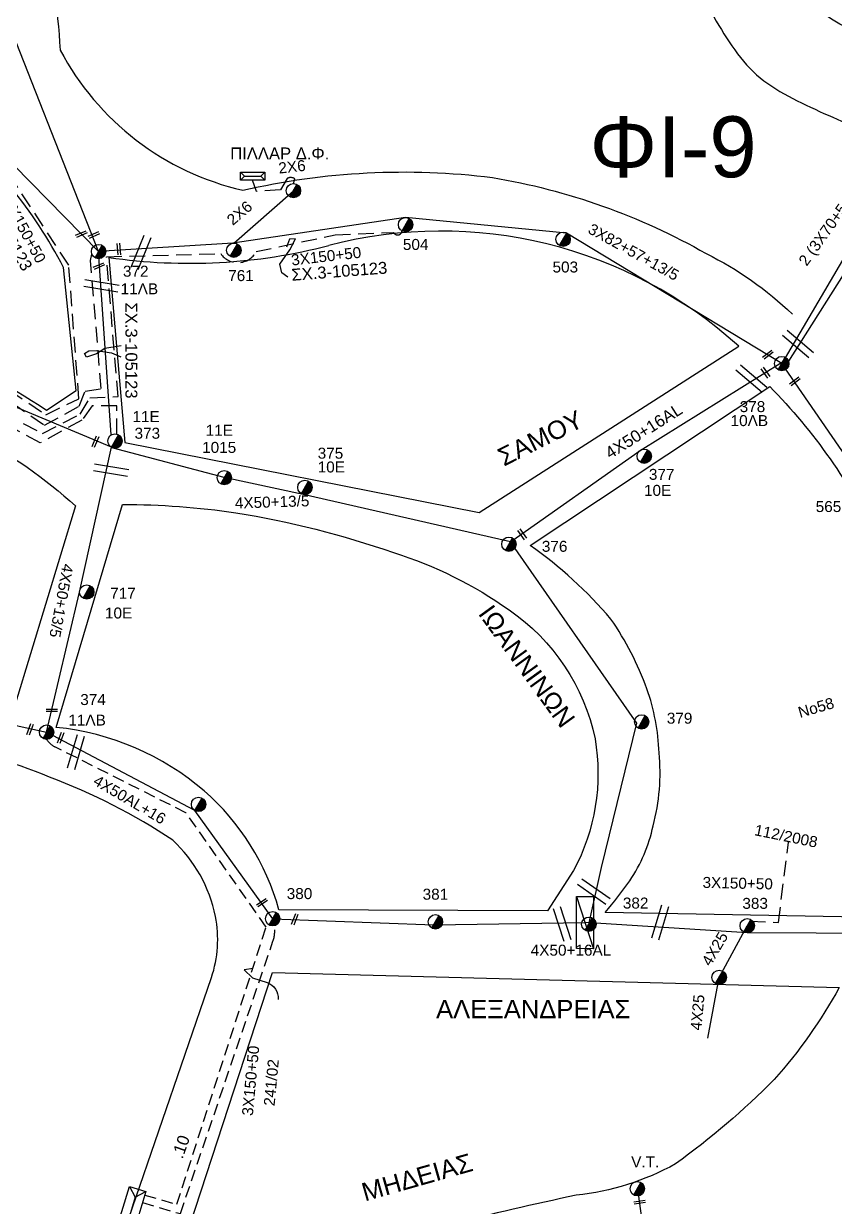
# Model space of a CAD drawing. Header units: millimetres. Extents: x 7453 to 9570, y 777 to 1872.
# Drawn here: x 8117 to 8250.2, y 1544.7 to 1738.9 of the extents above; entities that cross this region are included whole.
import ezdxf

# ---------------------------------------------------------------- set-up
doc = ezdxf.new("R2010")
doc.units = ezdxf.units.MM
doc.linetypes.add('DASHED', pattern=[19.05, 12.7, -6.35])
for name, color, linetype in [('Άγνωστα', 7, 'Continuous'), ('Γυμνά εναέρια ΧΤ (3Φ)   4x50AL', 7, 'Continuous'), ('Γυμνά εναέρια ΧΤ και ΦΟΠ (3Φ)   4x50+16AL', 7, 'Continuous'), ('Επιγραφές - Σχήματα', 7, 'Continuous'), ('Καλώδια ΧΤ   2x6AL', 7, 'DASHED'), ('Καλώδια ΧΤ   3x150+50AL', 7, 'DASHED'), ('Μηχανική τομή', 7, 'Continuous'), ('Στύλος ΦΜ', 7, 'Continuous'), ('Στύλος ΦΜ @ 1', 7, 'Continuous'), ('Συνεστραμμένα ΧΤ   3x70+54.6+25 AL', 7, 'SYN_LINE'), ('Συνεστραμμένα ΧΤ   4x120+25 AL', 7, 'SYN_LINE'), ('Τομή', 7, 'Continuous'), ('Υποσταθμοί', 7, 'Continuous'), ('Υποσταθμός πόλεως', 7, 'Continuous'), ('Υπόβαθρο ΔΕΗ', 7, 'Continuous'), ('Υπόγεια καλώδια Παροχών ΧΤ   .10 -', 7, 'DASHED'), ('Υπόγεια καλώδια Παροχών ΧΤ   4x25', 7, 'DASHED')]:
    doc.layers.add(name, color=color, linetype=linetype)
doc.styles.get("Standard").update_dxf_attribs({"font": 'ARIAL.TTF'})
doc.linetypes.add('SYN_LINE', pattern='A,0.5,-0.0001,["/\\/\\/\\/",Standard,S=0.1,R=0,X=0,Y=-0.05],-0.25', length=0.7501)

# ---------------------------------------------------------------- blocks, each defined once
blk = doc.blocks.new('ΥΠΑΡΧΩΝ ΤΣΙΜΕΝΤΕΝΙΟΣ ΣΤΥΛΟΣ')
at = {"layer": 'Στύλος ΦΜ'}
blk.add_hatch(color=7, dxfattribs=at).paths.add_polyline_path([(-1.29, -2.28, 0.574793), (2.62, 0, 0.268822), (1.3, 2.27)])
at = {"layer": 'Στύλος ΦΜ', "color": 7}
blk.add_line((-1.29, -2.28), (1.3, 2.27), dxfattribs=at)
blk.add_circle((0, 0), 2.62, dxfattribs=at)
at = {"layer": 'Στύλος ΦΜ', "flags": 4}
for tag, p in [('ΑΡΙΘΜΟΣ', (-4.68, 8.05)), ('ΤΥΠΟΣ', (-4.91, 3.03))]:
    blk.add_attdef(tag, p, '', height=4, dxfattribs=at)
blk = doc.blocks.new('ΥΠΟΣΤΑΘΜΟΣ ΠΟΛΕΩΣ')
at = {"layer": 'Υποσταθμός πόλεως', "linetype": 'Continuous', "ltscale": 40}
blk.add_lwpolyline([(-8.57, 2.82), (8.57, 2.82), (8.57, -2.82), (-8.57, -2.82)], close=True, dxfattribs=at)
for points in [[(-5.75, 0), (-8.57, 2.82)], [(5.75, 0), (8.57, 2.82)], [(-8.57, -2.82), (-5.75, 0)], [(-5.75, 0), (5.75, 0)], [(8.57, -2.82), (5.75, 0)]]:
    blk.add_lwpolyline(points, dxfattribs=at)
at = {"layer": 'Υποσταθμός πόλεως', "linetype": 'SYN_LINE', "ltscale": 40, "flags": 1}
for tag, p in [('ΜΕΤΑΣΧΗΜΑΤΙΣΜΟΣ', (10.6, 2.39)), ('ΙΣΧΥΣ', (10.58, -0.41)), ('ΑΡΙΘΜΟΣ', (10.7, -3.13))]:
    blk.add_attdef(tag, p, '', height=1.8, dxfattribs=at)
blk = doc.blocks.new('ΠΡΟΒΛΕΠΟΜΕΝΟΣ ΥΠΟΣΤΑΘΜΟΣ ΣΕ ΚΛΕΙΣΤΟ ΧΩΡΟ')
at = {"layer": 'Υποσταθμοί', "ltscale": 40}
blk.add_line((-9.52, -3.13), (9.52, 3.13), dxfattribs=at)
blk.add_lwpolyline([(-9.52, -3.13), (-9.52, 3.13), (9.52, 3.13), (9.52, -3.13)], close=True, dxfattribs=at)
at = {"layer": 'Υποσταθμοί', "linetype": 'SYN_LINE', "ltscale": 40, "flags": 1}
for tag, p in [('ΜΕΤΑΣΧΗΜΑΤΙΣΜΟΣ', (11.6, 2.32)), ('ΙΣΧΥΣ', (11.57, -0.79)), ('ΑΡΙΘΜΟΣ', (11.71, -3.81))]:
    blk.add_attdef(tag, p, '', height=2, dxfattribs=at)
blk = doc.blocks.new('ΜΗΧΑΝΙΚΗ ΤΟΜΗ')
at = {"layer": 'Μηχανική τομή', "ltscale": 40}
for p, q in [((-1.89, 0.78), (1.89, 0.78)), ((1.89, 0), (-1.89, 0))]:
    blk.add_line(p, q, dxfattribs=at)
blk = doc.blocks.new('ΤΟΜΗ')
at = {"layer": 'Τομή', "ltscale": 40}
for p, q in [((-5.68, 0), (5.68, 0)), ((5.68, -2.33), (-5.68, -2.33))]:
    blk.add_line(p, q, dxfattribs=at)

msp = doc.modelspace()

# ---------------------------------------------------------------- linework, layer by layer
at = {"layer": 'Άγνωστα', "color": 27}
msp.add_lwpolyline([(8008.5, 1723.35), (8023.12, 1732.35), (8045.36, 1737.81), (8066.78, 1738.43), (8090.33, 1733.37), (8112.56, 1718.55), (8129.3, 1701.56)], dxfattribs=at)
at = {"layer": 'Άγνωστα', "color": 2}
for points in [[(8241.4, 1683.18), (8206.1, 1704.59), (8179.67, 1707.15), (8151.31, 1702.94), (8129.3, 1701.56)], [(8258.36, 1590.84), (8266.9, 1621.25), (8264.68, 1642.21), (8256.25, 1661.72), (8241.4, 1683.18)]]:
    msp.add_lwpolyline(points, dxfattribs=at)
at = {"layer": 'Άγνωστα', "color": 2, "linetype": 'SYN_LINE', "ltscale": 20}
msp.add_lwpolyline([(8217.7, 1547.79), (8220.5, 1527.25)], dxfattribs=at)
at = {"layer": 'Γυμνά εναέρια ΧΤ (3Φ)   4x50AL', "color": 62}
for points in [[(8131.39, 1671.48), (8129.3, 1701.56)], [(8131.41, 1669.44), (8099.21, 1682.93), (8070.65, 1686.5), (8049.59, 1684.83), (8026.1, 1679.48)]]:
    msp.add_lwpolyline(points, dxfattribs=at)
at = {"layer": 'Γυμνά εναέρια ΧΤ (3Φ)   4x50AL', "color": 85}
msp.add_lwpolyline([(8120.77, 1622.7), (8126.18, 1645.69), (8131.41, 1669.44)], dxfattribs=at)
at = {"layer": 'Γυμνά εναέρια ΧΤ (3Φ)   4x50AL', "color": 6}
msp.add_lwpolyline([(8209.79, 1591.42), (8211.83, 1600.49), (8217.61, 1624.16), (8196.89, 1653.91), (8162.89, 1661.72), (8149.93, 1664.46), (8131.68, 1669.32)], dxfattribs=at)
at = {"layer": 'Γυμνά εναέρια ΧΤ και ΦΟΠ (3Φ)   4x50+16AL', "color": 30}
msp.add_lwpolyline([(8129.3, 1701.56), (8111.9, 1745.72), (8100.4, 1783.19), (8081.95, 1804.32), (8060.59, 1824.42), (8038.46, 1826.51)], dxfattribs=at)
at = {"layer": 'Γυμνά εναέρια ΧΤ και ΦΟΠ (3Φ)   4x50+16AL', "color": 85}
for points in [[(8196.89, 1653.91), (8218.14, 1668.94), (8241.54, 1683.44)], [(8050.1, 1625.45), (8072.01, 1627.43), (8092.07, 1628.99), (8120.77, 1622.7)]]:
    msp.add_lwpolyline(points, dxfattribs=at)
at = {"layer": 'Γυμνά εναέρια ΧΤ και ΦΟΠ (3Φ)   4x50+16AL', "color": 27, "ltscale": 0.15}
msp.add_lwpolyline([(8158.16, 1590.95, 0.052461), (8157.88, 1592.09), (8145.12, 1609.82), (8120.77, 1622.69)], format="xyb", dxfattribs=at)
at = {"layer": 'Γυμνά εναέρια ΧΤ και ΦΟΠ (3Φ)   4x50+16AL', "color": 27}
msp.add_lwpolyline([(8157.88, 1592.09), (8184.3, 1591.1), (8209.11, 1591.46)], dxfattribs=at)
at = {"layer": 'Γυμνά εναέρια ΧΤ και ΦΟΠ (3Φ)   4x50+16AL', "color": 1}
msp.add_lwpolyline([(8282.63, 1585.89), (8258.36, 1589.66), (8235.72, 1589.75), (8209.11, 1591.46)], dxfattribs=at)
at = {"layer": 'Επιγραφές - Σχήματα', "ltscale": 20}
for points in [[(8160.36, 1697.34), (8159.36, 1698.09), (8159.03, 1699.51), (8160.69, 1701.84), (8161.61, 1703.67), (8160.61, 1703.59), (8160.11, 1702.26)], [(8133.03, 1686.06), (8130.35, 1685.66), (8128.96, 1684.78), (8127.33, 1684.2), (8126.98, 1684.84), (8127.68, 1685.25), (8128.9, 1685.31), (8131.4, 1684.96), (8132.97, 1684.26)]]:
    msp.add_lwpolyline(points, dxfattribs=at)
at = {"layer": 'Επιγραφές - Σχήματα'}
msp.add_lwpolyline([(8154.69, 1583.91), (8153.16, 1583.73), (8154.57, 1582.39), (8156.96, 1581.61, -0.352752), (8158.74, 1578.85, 0.251824)], format="xyb", dxfattribs=at)
at = {"layer": 'Καλώδια ΧΤ   2x6AL', "color": 7, "linetype": 'DASHED', "ltscale": 0.2}
msp.add_lwpolyline([(8161.27, 1712.72), (8161.51, 1713.49, 0.268593), (8160.23, 1713.55), (8159.13, 1711.67), (8155.22, 1711.41), (8154.56, 1713.29)], format="xyb", dxfattribs=at)
at = {"layer": 'Καλώδια ΧΤ   2x6AL', "color": 7, "linetype": 'SYN_LINE', "ltscale": 15}
msp.add_lwpolyline([(8151.49, 1702.95), (8161.27, 1711.54)], dxfattribs=at)
at = {"layer": 'Καλώδια ΧΤ   3x150+50AL', "color": 27, "ltscale": 0.2}
msp.add_lwpolyline([(8063.07, 1693.41), (8063.22, 1687.67), (8068.31, 1687.48, -0.595168), (8074.12, 1687.6), (8095.02, 1685.83, -0.525898), (8103.23, 1683.9), (8111.51, 1680.93), (8120.67, 1674.78), (8126.08, 1677.41), (8124.4, 1699.34), (8113.62, 1715.73, -1.12348), (8111.98, 1717.53, 37.89907)], format="xyb", dxfattribs=at)
at = {"layer": 'Καλώδια ΧΤ   3x150+50AL', "color": 2, "ltscale": 0.2}
msp.add_lwpolyline([(8093.12, 1682.57), (8106.81, 1678.66), (8120.11, 1671.7), (8126.28, 1674.89), (8127.86, 1677.53), (8132.5, 1677.79), (8130.59, 1700.71), (8149.34, 1701.21, 0.564841), (8155.15, 1701.54), (8168.11, 1704.3), (8177.71, 1704.7, 0.778075), (8179.09, 1704.95)], format="xyb", dxfattribs=at)
at = {"layer": 'Καλώδια ΧΤ   3x150+50AL', "color": 30, "ltscale": 0.2}
msp.add_lwpolyline([(8061.32, 1693.34), (8061.76, 1685.24), (8070.36, 1685.01), (8073.15, 1686.71), (8095.47, 1684.61, -0.570257), (8102.43, 1682.71), (8111.9, 1678.92), (8120.43, 1673.06), (8126.1, 1676.17), (8127.12, 1678.66), (8129.74, 1679.06), (8127.97, 1700.07), (8128.2, 1701.12)], format="xyb", dxfattribs=at)
at = {"layer": 'Καλώδια ΧΤ   3x150+50AL', "color": 6, "ltscale": 0.2}
msp.add_lwpolyline([(8132.29, 1671.6), (8132.29, 1676.22), (8128.24, 1676.25), (8126.57, 1673.88), (8119.71, 1670.16), (8106.96, 1677.11), (8095.52, 1680.59), (8072.77, 1683.17), (8070.48, 1681.95), (8059.39, 1682.48), (8058.97, 1693.24)], dxfattribs=at)
at = {"layer": 'Καλώδια ΧΤ   3x150+50AL', "color": 85, "ltscale": 0.15}
msp.add_lwpolyline([(8136.87, 1546.74), (8142.16, 1545.24), (8156.8, 1590.73), (8143.63, 1609.48), (8122.13, 1620.3, -0.132317), (8120.77, 1621.52, -1.022141)], format="xyb", dxfattribs=at)
at = {"layer": 'Καλώδια ΧΤ   3x150+50AL', "color": 1, "ltscale": 0.2}
msp.add_lwpolyline([(8236.16, 1591.68), (8240.85, 1591.49), (8242.49, 1604.66)], dxfattribs=at)
at = {"layer": 'Συνεστραμμένα ΧΤ   3x70+54.6+25 AL', "color": 27, "ltscale": 20}
msp.add_lwpolyline([(8256.03, 1752.79, 0.907949), (8261.14, 1750.18), (8275.15, 1740.69), (8241.39, 1683.18)], format="xyb", dxfattribs=at)
at = {"layer": 'Συνεστραμμένα ΧΤ   3x70+54.6+25 AL', "color": 5, "ltscale": 20}
msp.add_lwpolyline([(8261.48, 1751.4), (8276.12, 1741.36), (8266.03, 1720.68), (8242.5, 1683.59)], dxfattribs=at)
at = {"layer": 'Συνεστραμμένα ΧΤ   4x120+25 AL', "color": 1, "ltscale": 12}
msp.add_lwpolyline([(8229.28, 1572.48), (8231.12, 1582.46), (8235.73, 1590.92)], dxfattribs=at)
at = {"layer": 'Υπόβαθρο ΔΕΗ'}
msp.add_line((8130.99, 1700.6), (8133.61, 1670.22), dxfattribs=at)
for points in [[(8058.57, 1831.33, -0.072149), (8086.12, 1811.69, -0.094892), (8113.56, 1774.55, -0.086519), (8122.99, 1734.62, 0.217618), (8152.97, 1711.61, -0.088105), (8193.92, 1713.7, -0.08836), (8228.99, 1701.22, -0.076803), (8243.13, 1691.3, 1.455419)], [(8017.08, 1725.95), (8034.28, 1684.24, -0.085442), (8077.12, 1688.42, -0.159816), (8120.74, 1675.51), (8125.6, 1678.75), (8123.56, 1698.93, 0.099243), (8103.84, 1723.38, 0.13473), (8054.13, 1735.41, 0.104945), (8017.08, 1725.95, 5.010641)], [(8125.52, 1659.81), (8115.68, 1627.48, 0.036757), (8092.32, 1631.68, 0.003092), (8071.62, 1629.96), (8058.55, 1628.09), (8037.96, 1674.7), (8047.12, 1677.17), (8062.32, 1678.4), (8076.2, 1678.03), (8094.53, 1676.51, -0.038755), (8108.86, 1671.37, -0.0679), (8125.52, 1659.81, -0.522488)], [(8200.1, 1653.35), (8239.42, 1679.42, -0.040369), (8249.32, 1667.53, -0.036465), (8257.17, 1654.27, -0.067381), (8262.14, 1641, -0.045948), (8264.48, 1626.06, -0.028312), (8263.76, 1613.37, -0.094341), (8257.14, 1592.29), (8212.43, 1593.12, 0.024174), (8216.45, 1598.32, 0.098415), (8220.28, 1607.33, 0.091251), (8221.26, 1619.32, 0.075096), (8219.28, 1629.8, 0.062507), (8213.37, 1641.25, 0.062359), (8200.1, 1653.35, 0.192512)], [(8122.36, 1623.49), (8133.23, 1660.05, -0.037669), (8151.84, 1658.69, -0.044075), (8177.71, 1652.16, -0.077888), (8196.67, 1642.75, -0.192765), (8210.76, 1621.61, -0.166737), (8207.24, 1600.01), (8202.96, 1593.4), (8158.9, 1593.55, 0.146056), (8146.64, 1613.06, 0.152447), (8122.36, 1623.49, 1.399746)], [(8061.49, 1510.86), (8080.12, 1516.47), (8130.56, 1532.15), (8130.56, 1532.15), (8130.56, 1532.15), (8147.81, 1582.45, 0.13299), (8148.47, 1592.47, 0.157414), (8141.47, 1604.96, 0.058902), (8121.23, 1615.32, 0.070289), (8102.09, 1620.47, 0.107292), (8082.46, 1619.96, 0.046983), (8060.05, 1617.64, 0.209762), (8038.48, 1604.13, 0.153675), (8031.01, 1581.61, 0.12757), (8037.34, 1558.3, 0.016421), (8049.74, 1535.13, -0.021594), (8061.49, 1510.86, -200.148152)], [(8146.12, 1531.95), (8143.39, 1539.08), (8157.81, 1583.27), (8250.81, 1580.78, -0.054303), (8240.17, 1565.7, -0.040621), (8223.97, 1551.86, -0.099481), (8207.67, 1546.72, 0.009682), (8186.99, 1541.92), (8146.12, 1531.95)]]:
    msp.add_lwpolyline(points, format="xyb", dxfattribs=at)
msp.add_lwpolyline([(8133.61, 1670.22), (8191.77, 1658.73), (8234.35, 1686.02)], dxfattribs=at)
for centre, radius, start, end in [((8185.48, 1632.31), 72.61, 47.6975, 104.6618), ((8144.23, 1790.36), 90.73, 261.611, 284.5999)]:
    msp.add_arc(centre, radius, start, end, dxfattribs=at)
for points in [[(8271.62, 1733.43), (8267.04, 1735.08), (8258.85, 1735.95), (8250.92, 1738.88), (8235.3, 1752.67), (8229.74, 1758.82), (8222.87, 1770.14), (8216.97, 1777.3), (8206.68, 1783.47), (8194.35, 1790.72), (8185.68, 1800.48), (8176.37, 1810.13), (8148.77, 1828.02), (8133.02, 1836.85), (8118.14, 1845.78), (8109.5, 1853.55)], [(8083.45, 1852.5), (8092, 1844.44), (8100.35, 1839.35), (8110.53, 1831.29), (8123.78, 1817.95), (8147.71, 1805.54), (8167.4, 1793.35), (8176.55, 1789.3), (8183.17, 1784.11), (8188.74, 1782.77), (8187.5, 1778.07), (8190.18, 1775.67), (8197.96, 1773.84), (8197.73, 1772.31), (8204.49, 1764.28), (8204.54, 1763.33), (8214.89, 1754.92), (8224.18, 1748.41), (8229.38, 1741.43), (8236.7, 1731.08), (8247.6, 1724.56), (8259.23, 1720.88), (8268.31, 1722.12)]]:
    msp.add_spline(points, degree=3, dxfattribs=at)
at = {"layer": 'Υπόγεια καλώδια Παροχών ΧΤ   .10 -', "color": 27, "ltscale": 0.15}
msp.add_lwpolyline([(8136.5, 1545.51), (8142.72, 1543.7), (8157.91, 1588.38, 0.116459), (8158.16, 1590.95, 0.116459)], format="xyb", dxfattribs=at)

# ---------------------------------------------------------------- block references
at = {"layer": 'Μηχανική τομή'}
for p, xscale, yscale, zscale, rotation in [((8126.4, 1704.6), 0.4999999999997131, 0.4999999999997131, 0.4999999999997131, 203.756178836692), ((8128.45, 1704.44), 0.4999999999997131, 0.4999999999997131, 0.4999999999997131, 203.756178836692), ((8132.83, 1701.97), 0.4999999999997489, 0.4999999999997489, 0.4999999999997489, 95.61775758284524), ((8129.27, 1699.35), 0.4999999999997131, 0.4999999999997131, 0.4999999999997131, 203.756178836692), ((8239, 1684.79), 0.4999999999998206, 0.4999999999998206, 0.4999999999998206, 217.0049728267296), ((8238.87, 1681.8), 0.4999999999997748, 0.4999999999997748, 0.4999999999997748, 125.8583825376146), ((8243.44, 1680.42), 0.4999999999998549, 0.4999999999998549, 0.4999999999998549, 217.0049728267347), ((8128.95, 1670.29), 0.4999999999997387, 0.4999999999997387, 0.4999999999997387, 67.30403793064208), ((8198.97, 1655.27), 0.4999999999997748, 0.4999999999997748, 0.4999999999997748, 125.8583825376146), ((8121.63, 1626.08), 0.4999999999997212, 0.4999999999997212, 0.4999999999997212, 0.970298519711858), ((8118.23, 1623.08), 0.4999999999997221, 0.4999999999997221, 0.4999999999997221, 69.15980568804567), ((8123.27, 1621.7), 0.4999999999997221, 0.4999999999997221, 0.4999999999997221, 69.15980568804567), ((8156.2, 1594.54), 0.499999999999708, 0.499999999999708, 0.499999999999708, 33.14402097718674), ((8161.67, 1591.92), 0.4999999999997221, 0.4999999999997221, 0.4999999999997221, 69.15980568804567), ((8218.04, 1545.78), 0.4999999999997565, 0.4999999999997565, 0.4999999999997565, 189.2976279951109)]:
    msp.add_blockref('ΜΗΧΑΝΙΚΗ ΤΟΜΗ', p, dxfattribs=dict(at, xscale=xscale, yscale=yscale, zscale=zscale, rotation=rotation))
at = {"layer": 'Στύλος ΦΜ @ 1', "ltscale": 40, "xscale": 0.4499999999998181, "yscale": 0.4499999999998181, "zscale": 0.4499999999998181}
for p in [(8161.27, 1711.54), (8145.7, 1610.85), (8231.12, 1582.46)]:
    msp.add_blockref('ΥΠΑΡΧΩΝ ΤΣΙΜΕΝΤΕΝΙΟΣ ΣΤΥΛΟΣ', p, dxfattribs=at)
at = {"layer": 'Στύλος ΦΜ @ 1', "ltscale": 40}
ref = msp.add_blockref('ΥΠΑΡΧΩΝ ΤΣΙΜΕΝΤΕΝΙΟΣ ΣΤΥΛΟΣ', (8179.67, 1705.97), dxfattribs=dict(at, xscale=0.4499999999998181, yscale=0.4499999999998181, zscale=0.4499999999998181))
ref.add_attrib('ΑΡΙΘΜΟΣ', '504', (8179.23, 1701.82), dxfattribs={"layer": 'Στύλος ΦΜ', "height": 1.8, "flags": 4})
ref = msp.add_blockref('ΥΠΑΡΧΩΝ ΤΣΙΜΕΝΤΕΝΙΟΣ ΣΤΥΛΟΣ', (8205.52, 1703.57), dxfattribs=dict(at, xscale=0.4499999999998181, yscale=0.4499999999998181, zscale=0.4499999999998181))
ref.add_attrib('ΑΡΙΘΜΟΣ', '503', (8203.78, 1698.12), dxfattribs={"layer": 'Στύλος ΦΜ', "height": 1.8, "flags": 4})
ref = msp.add_blockref('ΥΠΑΡΧΩΝ ΤΣΙΜΕΝΤΕΝΙΟΣ ΣΤΥΛΟΣ', (8129.3, 1701.56), dxfattribs=dict(at, xscale=0.4499999999998181, yscale=0.4499999999998181, zscale=0.4499999999998181))
ref.add_attrib('ΤΥΠΟΣ', '11ΛΒ', (8132.92, 1694.54), dxfattribs={"layer": 'Στύλος ΦΜ', "height": 1.8, "flags": 4})
ref.add_attrib('ΑΡΙΘΜΟΣ', '372', (8133.3, 1697.43), dxfattribs={"layer": 'Στύλος ΦΜ', "height": 1.8, "flags": 4})
ref = msp.add_blockref('ΥΠΑΡΧΩΝ ΤΣΙΜΕΝΤΕΝΙΟΣ ΣΤΥΛΟΣ', (8151.49, 1701.77), dxfattribs=dict(at, xscale=0.4499999999998181, yscale=0.4499999999998181, zscale=0.4499999999998181))
ref.add_attrib('ΑΡΙΘΜΟΣ', '761', (8150.57, 1696.71), dxfattribs={"layer": 'Στύλος ΦΜ', "height": 1.8, "flags": 4})
ref = msp.add_blockref('ΥΠΑΡΧΩΝ ΤΣΙΜΕΝΤΕΝΙΟΣ ΣΤΥΛΟΣ', (8241.39, 1683.18), dxfattribs=dict(at, xscale=0.4499999999998181, yscale=0.4499999999998181, zscale=0.4499999999998181))
ref.add_attrib('ΤΥΠΟΣ', '10ΛΒ', (8233, 1672.92), dxfattribs={"layer": 'Στύλος ΦΜ', "height": 1.8, "flags": 4})
ref.add_attrib('ΑΡΙΘΜΟΣ', '378', (8234.49, 1675.21), dxfattribs={"layer": 'Στύλος ΦΜ', "height": 1.8, "flags": 4})
ref = msp.add_blockref('ΥΠΑΡΧΩΝ ΤΣΙΜΕΝΤΕΝΙΟΣ ΣΤΥΛΟΣ', (8131.99, 1670.46), dxfattribs=dict(at, xscale=0.4499999999998181, yscale=0.4499999999998181, zscale=0.4499999999998181))
ref.add_attrib('ΤΥΠΟΣ', '11Ε', (8134.86, 1673.58), dxfattribs={"layer": 'Στύλος ΦΜ', "height": 1.8, "flags": 4})
ref.add_attrib('ΑΡΙΘΜΟΣ', '373', (8135.2, 1670.84), dxfattribs={"layer": 'Στύλος ΦΜ', "height": 1.8, "flags": 4})
ref = msp.add_blockref('ΥΠΑΡΧΩΝ ΤΣΙΜΕΝΤΕΝΙΟΣ ΣΤΥΛΟΣ', (8149.93, 1664.46), dxfattribs=dict(at, xscale=0.4499999999998181, yscale=0.4499999999998181, zscale=0.4499999999998181))
ref.add_attrib('ΤΥΠΟΣ', '11Ε', (8146.87, 1671.33), dxfattribs={"layer": 'Στύλος ΦΜ', "height": 1.8, "flags": 4})
ref.add_attrib('ΑΡΙΘΜΟΣ', '1015', (8146.29, 1668.52), dxfattribs={"layer": 'Στύλος ΦΜ', "height": 1.8, "flags": 4})
ref = msp.add_blockref('ΥΠΑΡΧΩΝ ΤΣΙΜΕΝΤΕΝΙΟΣ ΣΤΥΛΟΣ', (8163.15, 1662.86), dxfattribs=dict(at, xscale=0.4499999999998181, yscale=0.4499999999998181, zscale=0.4499999999998181))
ref.add_attrib('ΤΥΠΟΣ', '10Ε', (8165.25, 1665.31), dxfattribs={"layer": 'Στύλος ΦΜ', "height": 1.8, "flags": 4})
ref.add_attrib('ΑΡΙΘΜΟΣ', '375', (8165.25, 1667.57), dxfattribs={"layer": 'Στύλος ΦΜ', "height": 1.8, "flags": 4})
ref = msp.add_blockref('ΥΠΑΡΧΩΝ ΤΣΙΜΕΝΤΕΝΙΟΣ ΣΤΥΛΟΣ', (8218.82, 1667.98), dxfattribs=dict(at, xscale=0.4499999999998181, yscale=0.4499999999998181, zscale=0.4499999999998181))
ref.add_attrib('ΤΥΠΟΣ', '10Ε', (8218.79, 1661.47), dxfattribs={"layer": 'Στύλος ΦΜ', "height": 1.8, "flags": 4})
ref.add_attrib('ΑΡΙΘΜΟΣ', '377', (8219.59, 1664.1), dxfattribs={"layer": 'Στύλος ΦΜ', "height": 1.8, "flags": 4})
ref = msp.add_blockref('ΥΠΑΡΧΩΝ ΤΣΙΜΕΝΤΕΝΙΟΣ ΣΤΥΛΟΣ', (8255.17, 1661.25), dxfattribs=dict(at, xscale=0.4499999999998181, yscale=0.4499999999998181, zscale=0.4499999999998181))
ref.add_attrib('ΑΡΙΘΜΟΣ', '565', (8246.96, 1658.82), dxfattribs={"layer": 'Στύλος ΦΜ', "height": 1.8, "flags": 4})
ref = msp.add_blockref('ΥΠΑΡΧΩΝ ΤΣΙΜΕΝΤΕΝΙΟΣ ΣΤΥΛΟΣ', (8196.62, 1653.54), dxfattribs=dict(at, xscale=0.4499999999998181, yscale=0.4499999999998181, zscale=0.4499999999998181))
ref.add_attrib('ΑΡΙΘΜΟΣ', '376', (8202.03, 1652.29), dxfattribs={"layer": 'Στύλος ΦΜ', "height": 1.8, "flags": 4})
ref = msp.add_blockref('ΥΠΑΡΧΩΝ ΤΣΙΜΕΝΤΕΝΙΟΣ ΣΤΥΛΟΣ', (8127.36, 1645.69), dxfattribs=dict(at, xscale=0.4499999999998181, yscale=0.4499999999998181, zscale=0.4499999999998181))
ref.add_attrib('ΤΥΠΟΣ', '10Ε', (8130.35, 1641.35), dxfattribs={"layer": 'Στύλος ΦΜ', "height": 1.8, "flags": 4})
ref.add_attrib('ΑΡΙΘΜΟΣ', '717', (8131.2, 1644.59), dxfattribs={"layer": 'Στύλος ΦΜ', "height": 1.8, "flags": 4})
ref = msp.add_blockref('ΥΠΑΡΧΩΝ ΤΣΙΜΕΝΤΕΝΙΟΣ ΣΤΥΛΟΣ', (8120.77, 1622.7), dxfattribs=dict(at, xscale=0.4499999999998181, yscale=0.4499999999998181, zscale=0.4499999999998181))
ref.add_attrib('ΤΥΠΟΣ', '11ΛΒ', (8124.34, 1623.78), dxfattribs={"layer": 'Στύλος ΦΜ', "height": 1.8, "flags": 4})
ref.add_attrib('ΑΡΙΘΜΟΣ', '374', (8126.29, 1627.15), dxfattribs={"layer": 'Στύλος ΦΜ', "height": 1.8, "flags": 4})
ref = msp.add_blockref('ΥΠΑΡΧΩΝ ΤΣΙΜΕΝΤΕΝΙΟΣ ΣΤΥΛΟΣ', (8218.4, 1624.39), dxfattribs=dict(at, xscale=0.4499999999998181, yscale=0.4499999999998181, zscale=0.4499999999998181))
ref.add_attrib('ΑΡΙΘΜΟΣ', '379', (8222.53, 1624.09), dxfattribs={"layer": 'Στύλος ΦΜ', "height": 1.8, "flags": 4})
ref = msp.add_blockref('ΥΠΑΡΧΩΝ ΤΣΙΜΕΝΤΕΝΙΟΣ ΣΤΥΛΟΣ', (8157.87, 1592.09), dxfattribs=dict(at, xscale=0.4499999999998181, yscale=0.4499999999998181, zscale=0.4499999999998181))
ref.add_attrib('ΑΡΙΘΜΟΣ', '380', (8160.17, 1595.31), dxfattribs={"layer": 'Στύλος ΦΜ', "height": 1.8, "flags": 4})
ref = msp.add_blockref('ΥΠΑΡΧΩΝ ΤΣΙΜΕΝΤΕΝΙΟΣ ΣΤΥΛΟΣ', (8184.57, 1591.58), dxfattribs=dict(at, xscale=0.4499999999998181, yscale=0.4499999999998181, zscale=0.4499999999998181))
ref.add_attrib('ΑΡΙΘΜΟΣ', '381', (8182.47, 1595.21), dxfattribs={"layer": 'Στύλος ΦΜ', "height": 1.8, "flags": 4})
ref = msp.add_blockref('ΥΠΑΡΧΩΝ ΤΣΙΜΕΝΤΕΝΙΟΣ ΣΤΥΛΟΣ', (8209.74, 1591.19), dxfattribs=dict(at, xscale=0.4499999999998181, yscale=0.4499999999998181, zscale=0.4499999999998181))
ref.add_attrib('ΑΡΙΘΜΟΣ', '382', (8215.32, 1593.76), dxfattribs={"layer": 'Στύλος ΦΜ', "height": 1.8, "flags": 4})
ref = msp.add_blockref('ΥΠΑΡΧΩΝ ΤΣΙΜΕΝΤΕΝΙΟΣ ΣΤΥΛΟΣ', (8235.73, 1590.93), dxfattribs=dict(at, xscale=0.4499999999998181, yscale=0.4499999999998181, zscale=0.4499999999998181))
ref.add_attrib('ΑΡΙΘΜΟΣ', '383', (8234.93, 1593.71), dxfattribs={"layer": 'Στύλος ΦΜ', "height": 1.8, "flags": 4})
ref = msp.add_blockref('ΥΠΑΡΧΩΝ ΤΣΙΜΕΝΤΕΝΙΟΣ ΣΤΥΛΟΣ', (8217.7, 1547.79), dxfattribs=dict(at, xscale=0.4499999999998181, yscale=0.4499999999998181, zscale=0.4499999999998181))
ref.add_attrib('ΤΥΠΟΣ', 'V.T.', (8216.69, 1551.29), dxfattribs={"layer": 'Στύλος ΦΜ', "height": 1.8, "flags": 4})
at = {"layer": 'Τομή'}
for p, xscale, yscale, zscale, rotation in [((8135.73, 1701.63), 0.4999999999999554, 0.4999999999999554, 0.4999999999999554, 67.74475504932768), ((8129.68, 1695.37), 0.5000000000000417, 0.5000000000000417, 0.5000000000000417, 170.5597782505457), ((8243.69, 1685.95), 0.5000000000000135, 0.5000000000000135, 0.5000000000000135, 139.6121682581939), ((8236.03, 1680.26), 0.5000000000000135, 0.5000000000000135, 0.5000000000000135, 139.6121682581939), ((8131.26, 1665.09), 0.4999999999999949, 0.4999999999999949, 0.4999999999999949, 170.5597782505382), ((8126.15, 1619.26), 0.4999999999999896, 0.4999999999999896, 0.4999999999999896, 253.4385451203545), ((8210.89, 1597.01), 0.4999999999999508, 0.4999999999999508, 0.4999999999999508, 324.9961556796846), ((8205.91, 1591.4), 0.4999999999999963, 0.4999999999999963, 0.4999999999999963, 288.2458871731502), ((8222, 1591.32), 0.4999999999999896, 0.4999999999999896, 0.4999999999999896, 253.4385451203545)]:
    msp.add_blockref('ΤΟΜΗ', p, dxfattribs=dict(at, xscale=xscale, yscale=yscale, zscale=zscale, rotation=rotation))
at = {"layer": 'Υποσταθμοί', "xscale": 0.4499999999998755, "yscale": 0.4499999999998755, "zscale": 0.4499999999998755, "rotation": 269.8533476139884}
msp.add_blockref('ΠΡΟΒΛΕΠΟΜΕΝΟΣ ΥΠΟΣΤΑΘΜΟΣ ΣΕ ΚΛΕΙΣΤΟ ΧΩΡΟ', (8209.11, 1591.46), dxfattribs=at)
at = {"layer": 'Υποσταθμός πόλεως', "xscale": 0.2310011900813151, "yscale": 0.2310011900813151, "zscale": 0.2310011900813151}
msp.add_blockref('ΥΠΟΣΤΑΘΜΟΣ ΠΟΛΕΩΣ', (8154.58, 1713.92), dxfattribs=at)
at = {"layer": 'Υποσταθμός πόλεως', "xscale": 0.4999999999999686, "yscale": 0.4999999999999686, "zscale": 0.4999999999999686, "rotation": 253.1242054388763}
msp.add_blockref('ΥΠΟΣΤΑΘΜΟΣ ΠΟΛΕΩΣ', (8134.47, 1543.66), dxfattribs=at)

# ---------------------------------------------------------------- texts
at = {"layer": 'Άγνωστα', "insert": (8210.31, 1706.27), "char_height": 1.8, "width": 36.4294, "attachment_point": 1, "rotation": 331.0358}
msp.add_mtext('3X82+57+13/5', dxfattribs=at)
at = {"layer": 'Γυμνά εναέρια ΧΤ (3Φ)   4x50AL', "char_height": 1.8, "width": 36.4294, "attachment_point": 1}
for insert, rotation in [((8151.63, 1661.18), 1.8138), ((8125.18, 1650.11), 259.6653)]:
    msp.add_mtext('4X50+13/5', dxfattribs=dict(at, insert=insert, rotation=rotation))
at = {"layer": 'Γυμνά εναέρια ΧΤ και ΦΟΠ (3Φ)   4x50+16AL', "attachment_point": 1}
for s, insert, char_height, width, rotation in [('4X50+16AL ', (8212.18, 1669.1), 1.949, 16.2172, 32.4169), ('4X50AL+16', (8129.17, 1615.76), 1.8, 36.4294, 329.5043)]:
    msp.add_mtext(s, dxfattribs=dict(at, insert=insert, char_height=char_height, width=width, rotation=rotation))
at = {"layer": 'Γυμνά εναέρια ΧΤ και ΦΟΠ (3Φ)   4x50+16AL', "insert": (8200.2, 1587.83), "char_height": 1.8, "width": 21.8268, "attachment_point": 1}
msp.add_mtext('4X50+16AL', dxfattribs=at)
at = {"layer": 'Επιγραφές - Σχήματα', "attachment_point": 1}
for s, insert, char_height, width in [('ΦΙ-9', (8209.83, 1723.74), 10, 3.6462), ('ΠΙΛΛΑΡ Δ.Φ.', (8150.9, 1718.63), 1.9494, 16.2172), ('AΛEΞANΔPEIAΣ', (8184.68, 1578.77), 3, 41.7133)]:
    msp.add_mtext(s, dxfattribs=dict(at, insert=insert, char_height=char_height, width=width))
for s, insert, char_height, width, rotation in [('{\\H1.083x;3-105123}', (8112.82, 1709.11), 1.8, 36.4294, 299.8725), ('ΣX.3-105123\\P', (8160.87, 1698.7), 1.9494, 16.2172, 4.4015), ('ΣX.3-105123\\P', (8135.66, 1693.2), 1.9494, 16.2172, 270), ('ΣAMOY', (8194.45, 1668.94), 3, 36.4294, 26.6914), ('ΙΩΑΝΝΙΝΩΝ', (8193.9, 1643.91), 3, 31.8781, 305.8983), ('No58', (8243.88, 1626.76), 1.8, 36.4294, 16.2017), ('112/2008', (8237.14, 1607.58), 1.8, 36.4294, 348.5644), ('241/02', (8156.38, 1561.46), 1.8, 4.9081, 84.6421), ('MHΔEIAΣ', (8172.17, 1548.58), 3, 16.2172, 15.8129)]:
    msp.add_mtext(s, dxfattribs=dict(at, insert=insert, char_height=char_height, width=width, rotation=rotation))
at = {"layer": 'Καλώδια ΧΤ   2x6AL', "char_height": 1.8, "width": 16.2172, "attachment_point": 1}
for insert, rotation in [((8158.72, 1716.13), 6.2215), ((8150.14, 1707.11), 40.6146)]:
    msp.add_mtext('2X6', dxfattribs=dict(at, insert=insert, rotation=rotation))
at = {"layer": 'Καλώδια ΧΤ   3x150+50AL', "char_height": 1.8, "attachment_point": 1}
for s, insert, width, rotation in [('3X150+50', (8115.26, 1710.46), 36.4294, 298.5001), ('3X150+50', (8160.81, 1701.04), 36.4294, 6.5433), ('3X150+50\\P        ', (8228.42, 1598.96), 36.4294, 358.6449), ('3X150+50', (8152.81, 1559.86), 4.9081, 84.6421)]:
    msp.add_mtext(s, dxfattribs=dict(at, insert=insert, width=width, rotation=rotation))
at = {"layer": 'Συνεστραμμένα ΧΤ   3x70+54.6+25 AL', "insert": (8243.21, 1698.97), "char_height": 1.8, "width": 29.1641, "attachment_point": 1, "rotation": 54.3881}
msp.add_mtext('  2 (3X70+54.6+25AL)', dxfattribs=at)
at = {"layer": 'Υπόγεια καλώδια Παροχών ΧΤ   .10 -', "insert": (8141.23, 1553.21), "char_height": 1.949, "width": 16.2172, "attachment_point": 1, "rotation": 70.5815}
msp.add_mtext('.10', dxfattribs=at)
at = {"layer": 'Υπόγεια καλώδια Παροχών ΧΤ   4x25', "char_height": 1.8, "width": 4.9081, "attachment_point": 1}
for insert, rotation in [((8228.13, 1585.09), 59.366), ((8226.39, 1573.88), 84.6421)]:
    msp.add_mtext('4X25', dxfattribs=dict(at, insert=insert, rotation=rotation))

doc.saveas('drawing.dxf')
